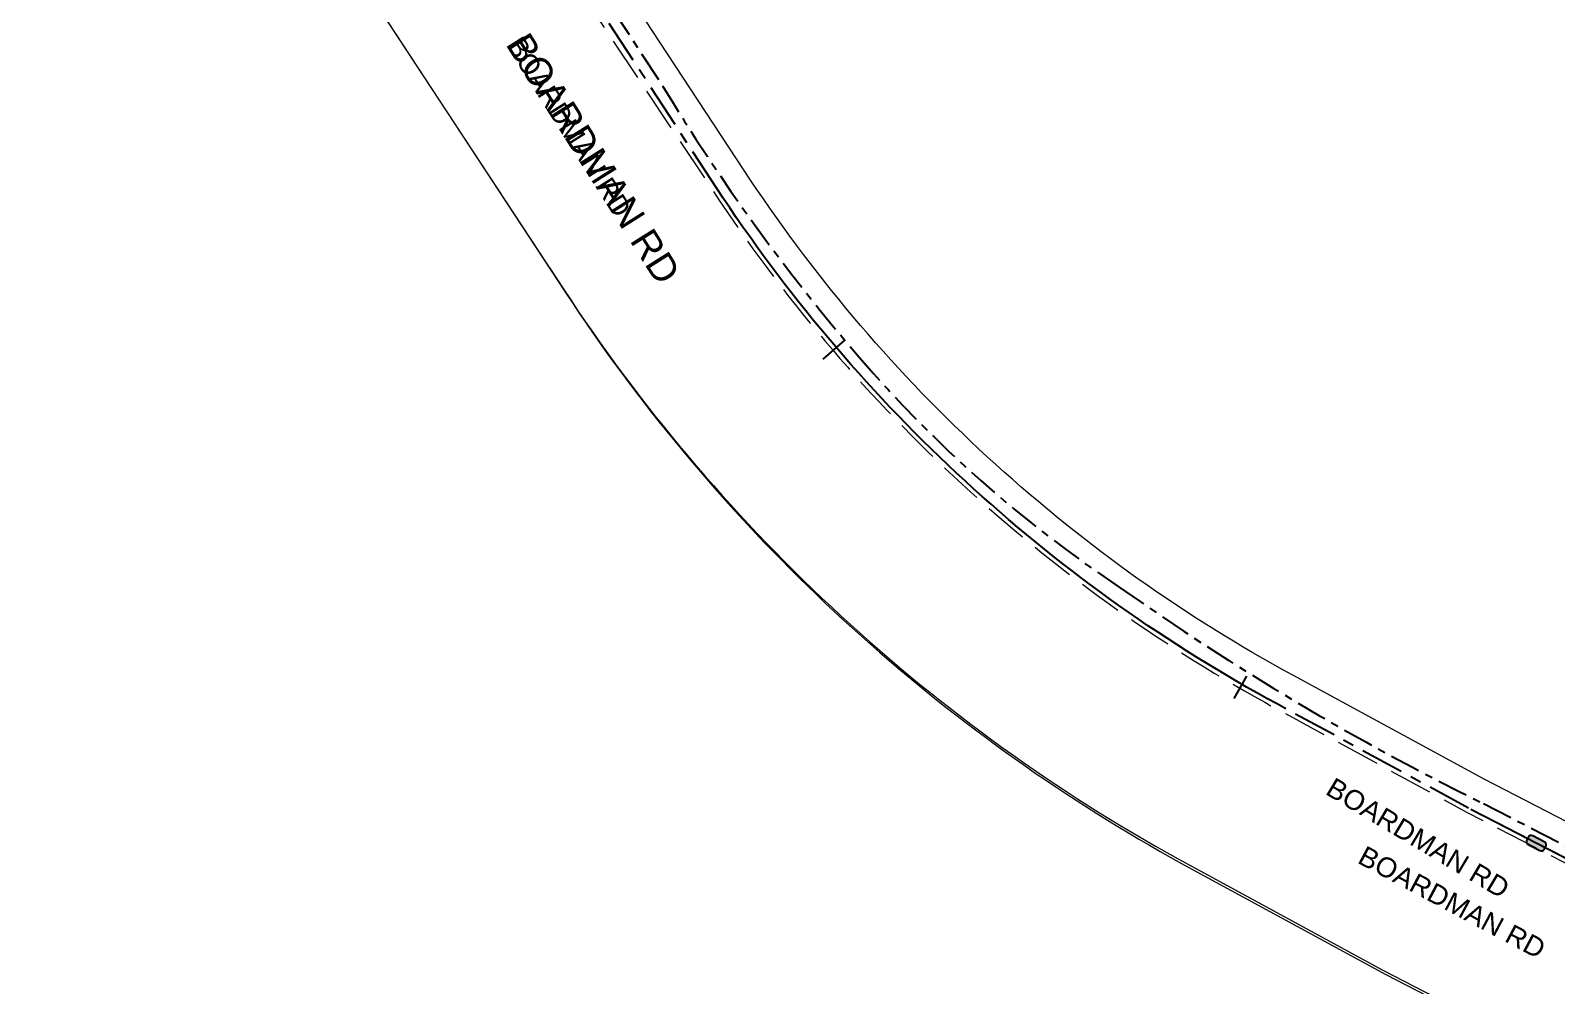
# Model space of a CAD drawing. Header units: metres. Extents: x 264965 to 265706, y 6180501 to 6181430.
# Drawn here: x 265221.3 to 265360.7, y 6180664 to 6180751.2 of the extents above; entities that cross this region are included whole.
import ezdxf
from ezdxf.enums import TextEntityAlignment as Align

# ---------------------------------------------------------------- set-up
doc = ezdxf.new("R2010")
doc.units = ezdxf.units.M
for name, pattern in [('Cable Exist UG', [7, 4, -1, 1, -1]), ('DASHED', [19.05, 12.7, -6.35]), ('IE Trench LV', [5.5, 4, -1.5])]:
    doc.linetypes.add(name, pattern=pattern)
doc.layers.get('0').update_dxf_attribs({"color": 6})
for name, color, linetype, lineweight in [('_User Miscellaneous1', 30, 'Continuous', 13), ('_User_HV_Exist', 1, 'Continuous', 25), ('_User_LV_Exist', 5, 'Continuous', 25), ('Cadastre Roads_SP_EXT', 96, 'Continuous', 15), ('Mains_HV_EXT', 13, 'Continuous', 25)]:
    doc.layers.add(name, color=color, linetype=linetype, lineweight=lineweight)
doc.layers.add('UNKNOWN_FEATURES', color=1, linetype='DASHED', plot=False)
doc.styles.get("Standard").update_dxf_attribs({"font": 'arial.ttf'})

# ---------------------------------------------------------------- blocks, each defined once
blk = doc.blocks.new('HV_STJ_EXT')
h = blk.add_hatch(color=256)
edge = h.paths.add_edge_path()
edge.add_ellipse((-0.59, 0.13), major_axis=(0.226, 0.226), ratio=1, start_angle=45, end_angle=135)
edge.add_line((-0.91, 0.13), (-0.91, -0.13))
edge.add_ellipse((-0.59, -0.13), major_axis=(0.226, 0.226), ratio=1, start_angle=135, end_angle=225)
edge.add_line((-0.59, -0.45), (0.59, -0.45))
edge.add_ellipse((0.59, -0.13), major_axis=(-0.226, 0.226), ratio=1, start_angle=135, end_angle=225)
edge.add_line((0.91, -0.13), (0.91, 0.13))
edge.add_ellipse((0.59, 0.13), major_axis=(-0.226, 0.226), ratio=1, start_angle=225, end_angle=315)
edge.add_line((0.59, 0.45), (-0.59, 0.45))
blk.add_lwpolyline([(-0.91, 0.13), (-0.91, -0.13, 0.414214), (-0.59, -0.45), (0.59, -0.45, 0.414214), (0.91, -0.13), (0.91, 0.13, 0.414214), (0.59, 0.45), (-0.59, 0.45, 0.414214)], format="xyb", close=True)
for tag, flags, p in [('ORIENTATION', 9, (1.5, 0)), ('Z', 1, (1.5, -0.8)), ('USAGE', 9, (1.5, -0.2)), ('LEGEND', 9, (1.5, -0.4)), ('NOTES', 9, (1.5, -0.6))]:
    blk.add_attdef(tag, text='', height=0.2, dxfattribs=dict(flags=flags)).set_placement(p, align=Align.MIDDLE_LEFT)

msp = doc.modelspace()

# ---------------------------------------------------------------- linework, layer by layer
at = {"layer": '_User Miscellaneous1', "linetype": 'Continuous'}
for points in [[(265458.456, 6180628.972), (265354.125, 6180682.82), (265336.653, 6180692.326), (265335.739, 6180692.828), (265334.829, 6180693.336), (265333.923, 6180693.85), (265333.02, 6180694.372), (265332.121, 6180694.899), (265331.227, 6180695.435), (265330.337, 6180695.977), (265329.45, 6180696.524), (265328.567, 6180697.079), (265327.69, 6180697.641), (265326.815, 6180698.208), (265325.946, 6180698.783), (265325.08, 6180699.364), (265324.219, 6180699.951), (265323.362, 6180700.545), (265322.51, 6180701.145), (265321.662, 6180701.751), (265320.819, 6180702.364), (265319.98, 6180702.983), (265319.146, 6180703.608), (265318.317, 6180704.24), (265317.493, 6180704.877), (265316.673, 6180705.52), (265315.858, 6180706.171), (265315.048, 6180706.826), (265314.243, 6180707.489), (265313.442, 6180708.156), (265312.648, 6180708.83), (265311.858, 6180709.51), (265311.072, 6180710.196), (265310.292, 6180710.887), (265309.518, 6180711.584), (265308.748, 6180712.287), (265307.984, 6180712.996), (265307.224, 6180713.71), (265306.471, 6180714.43), (265305.723, 6180715.156), (265304.979, 6180715.887), (265304.242, 6180716.624), (265303.511, 6180717.366), (265302.784, 6180718.114), (265302.064, 6180718.867), (265301.349, 6180719.626), (265300.639, 6180720.389), (265299.936, 6180721.158), (265299.238, 6180721.933), (265298.546, 6180722.712), (265297.86, 6180723.496), (265297.18, 6180724.285), (265296.505, 6180725.081), (265295.837, 6180725.88), (265295.174, 6180726.685), (265294.517, 6180727.495), (265293.867, 6180728.309), (265293.223, 6180729.128), (265292.585, 6180729.952), (265291.953, 6180730.781), (265291.327, 6180731.615), (265290.707, 6180732.453), (265290.093, 6180733.295), (265289.487, 6180734.143), (265288.886, 6180734.995), (265288.292, 6180735.85), (265287.703, 6180736.712), (265287.123, 6180737.577), (265286.547, 6180738.446), (265218.836, 6180841.534)], [(265202.514, 6180830.378), (265270.224, 6180727.288), (265270.843, 6180726.351), (265271.469, 6180725.419), (265272.102, 6180724.489), (265272.741, 6180723.566), (265273.386, 6180722.647), (265274.038, 6180721.732), (265274.697, 6180720.823), (265275.361, 6180719.917), (265276.032, 6180719.016), (265276.709, 6180718.121), (265277.393, 6180717.23), (265278.083, 6180716.343), (265278.78, 6180715.463), (265279.483, 6180714.586), (265280.191, 6180713.713), (265280.906, 6180712.848), (265281.626, 6180711.985), (265282.353, 6180711.13), (265283.086, 6180710.278), (265283.825, 6180709.432), (265284.568, 6180708.591), (265285.319, 6180707.757), (265286.075, 6180706.926), (265286.838, 6180706.101), (265287.606, 6180705.281), (265288.38, 6180704.467), (265289.159, 6180703.658), (265289.944, 6180702.855), (265290.735, 6180702.057), (265291.532, 6180701.265), (265292.334, 6180700.479), (265293.141, 6180699.698), (265293.953, 6180698.922), (265294.772, 6180698.153), (265295.596, 6180697.39), (265296.425, 6180696.633), (265297.259, 6180695.881), (265298.098, 6180695.134), (265298.943, 6180694.394), (265299.794, 6180693.66), (265300.649, 6180692.933), (265301.509, 6180692.209), (265302.375, 6180691.494), (265303.245, 6180690.784), (265304.12, 6180690.08), (265305.001, 6180689.383), (265305.886, 6180688.691), (265306.775, 6180688.006), (265307.67, 6180687.326), (265308.57, 6180686.655), (265309.475, 6180685.988), (265310.383, 6180685.327), (265311.297, 6180684.675), (265312.215, 6180684.028), (265313.137, 6180683.387), (265314.065, 6180682.753), (265314.996, 6180682.126), (265315.932, 6180681.505), (265316.872, 6180680.89), (265317.817, 6180680.283), (265318.765, 6180679.682), (265319.718, 6180679.087), (265320.676, 6180678.499), (265321.637, 6180677.919), (265322.603, 6180677.344), (265323.571, 6180676.777), (265324.545, 6180676.216), (265325.522, 6180675.663), (265326.503, 6180675.116), (265327.488, 6180674.576), (265345.153, 6180664.965), (265449.3, 6180611.209)], [(265268.711, 6180729.626), (265270.061, 6180727.571), (265270.691, 6180726.62), (265271.349, 6180725.64), (265272.026, 6180724.648), (265272.706, 6180723.669), (265273.384, 6180722.708), (265274.078, 6180721.737), (265274.788, 6180720.763), (265275.49, 6180719.814), (265276.203, 6180718.864), (265276.923, 6180717.92), (265277.652, 6180716.977), (265278.39, 6180716.04), (265279.131, 6180715.113), (265279.881, 6180714.187), (265280.64, 6180713.266), (265281.397, 6180712.361), (265282.165, 6180711.455), (265282.948, 6180710.547), (265283.732, 6180709.65), (265284.521, 6180708.763), (265285.311, 6180707.886), (265286.119, 6180707.001), (265286.927, 6180706.132), (265287.741, 6180705.268), (265288.57, 6180704.402), (265289.393, 6180703.555), (265290.226, 6180702.71), (265291.073, 6180701.863), (265291.924, 6180701.025), (265292.773, 6180700.203), (265293.635, 6180699.379), (265294.503, 6180698.562), (265295.375, 6180697.754), (265296.253, 6180696.952), (265297.13, 6180696.162), (265298.026, 6180695.367), (265298.927, 6180694.581), (265299.819, 6180693.814), (265300.729, 6180693.042), (265301.646, 6180692.277), (265302.565, 6180691.521), (265303.487, 6180690.776), (265304.418, 6180690.033), (265305.355, 6180689.298), (265306.289, 6180688.575), (265307.24, 6180687.85), (265308.192, 6180687.137), (265309.149, 6180686.43), (265310.113, 6180685.73), (265311.082, 6180685.036), (265312.054, 6180684.353), (265313.028, 6180683.678), (265314.012, 6180683.006), (265314.996, 6180682.346), (265315.997, 6180681.684), (265316.993, 6180681.038), (265317.987, 6180680.402), (265319.005, 6180679.762), (265320.016, 6180679.138), (265321.02, 6180678.527), (265322.049, 6180677.91), (265323.084, 6180677.303), (265324.11, 6180676.711), (265325.138, 6180676.127), (265326.175, 6180675.548), (265327.186, 6180674.994), (265344.876, 6180665.369), (265447.703, 6180612.297)]]:
    msp.add_lwpolyline(points, dxfattribs=at)
msp.add_lwpolyline([(265200.454, 6180833.425), (265216.2, 6180809.54), (265219.496, 6180804.521), (265220.64, 6180802.78), (265220.667, 6180802.138), (265222.334, 6180789.159, 0.2007647), (265229.287, 6180777.129), (265245.723, 6180764.591), (265270.854, 6180726.37, 0.0104107), (265270.854, 6180726.37)], format="xyb", dxfattribs=at)
at = {"layer": '_User Miscellaneous1', "linetype": 'IE Trench LV', "lineweight": 0, "flags": 128}
msp.add_lwpolyline([(265265.409, 6180763.985), (265283.713, 6180736.569), (265284.294, 6180735.691), (265284.888, 6180734.806), (265285.492, 6180733.922), (265286.101, 6180733.045), (265286.715, 6180732.175), (265287.336, 6180731.305), (265287.966, 6180730.44), (265288.601, 6180729.583), (265289.241, 6180728.729), (265289.889, 6180727.881), (265290.542, 6180727.036), (265291.203, 6180726.197), (265291.868, 6180725.363), (265292.541, 6180724.534), (265293.221, 6180723.709), (265293.904, 6180722.891), (265294.595, 6180722.077), (265295.293, 6180721.267), (265295.995, 6180720.464), (265296.705, 6180719.665), (265297.418, 6180718.873), (265298.14, 6180718.084), (265298.866, 6180717.303), (265299.598, 6180716.526), (265300.337, 6180715.753), (265301.081, 6180714.989), (265301.829, 6180714.228), (265302.586, 6180713.473), (265303.347, 6180712.723), (265304.113, 6180711.981), (265304.885, 6180711.243), (265305.663, 6180710.511), (265306.446, 6180709.785), (265307.234, 6180709.065), (265308.026, 6180708.352), (265308.826, 6180707.643), (265309.632, 6180706.94), (265310.439, 6180706.245), (265311.254, 6180705.554), (265312.074, 6180704.87), (265312.899, 6180704.192), (265313.728, 6180703.521), (265314.564, 6180702.854), (265315.403, 6180702.195), (265316.247, 6180701.543), (265317.097, 6180700.895), (265317.951, 6180700.255), (265318.81, 6180699.621), (265319.674, 6180698.993), (265320.542, 6180698.372), (265321.415, 6180697.758), (265322.292, 6180697.15), (265323.175, 6180696.548), (265324.061, 6180695.953), (265324.953, 6180695.363), (265325.848, 6180694.783), (265326.746, 6180694.208), (265327.652, 6180693.639), (265328.56, 6180693.078), (265329.47, 6180692.524), (265330.387, 6180691.975), (265331.31, 6180691.433), (265332.234, 6180690.9), (265333.161, 6180690.373), (265334.093, 6180689.853), (265335.023, 6180689.343), (265352.533, 6180679.816), (265457.263, 6180625.762)], dxfattribs=at)
at = {"layer": '_User_HV_Exist', "linetype": 'Cable Exist UG'}
for points in [[(265358.904, 6180676.978), (265352.72, 6180680.169), (265335.215, 6180689.694), (265334.286, 6180690.203), (265333.357, 6180690.722), (265332.433, 6180691.247), (265331.511, 6180691.779), (265330.592, 6180692.319), (265329.677, 6180692.867), (265328.769, 6180693.419), (265327.863, 6180693.978), (265326.96, 6180694.546), (265326.065, 6180695.119), (265325.172, 6180695.698), (265324.283, 6180696.286), (265323.399, 6180696.879), (265322.519, 6180697.479), (265321.644, 6180698.086), (265320.774, 6180698.698), (265319.908, 6180699.318), (265319.046, 6180699.943), (265318.19, 6180700.576), (265317.338, 6180701.214), (265316.49, 6180701.86), (265315.649, 6180702.511), (265314.812, 6180703.168), (265313.978, 6180703.833), (265313.152, 6180704.502), (265312.329, 6180705.178), (265311.511, 6180705.86), (265310.699, 6180706.55), (265309.893, 6180707.242), (265309.09, 6180707.943), (265308.293, 6180708.65), (265307.503, 6180709.361), (265306.717, 6180710.079), (265305.936, 6180710.803), (265305.16, 6180711.533), (265304.39, 6180712.269), (265303.627, 6180713.009), (265302.867, 6180713.757), (265302.113, 6180714.51), (265301.367, 6180715.268), (265300.625, 6180716.031), (265299.888, 6180716.801), (265299.158, 6180717.576), (265298.434, 6180718.356), (265297.714, 6180719.142), (265297.003, 6180719.932), (265296.295, 6180720.728), (265295.595, 6180721.529), (265294.899, 6180722.337), (265294.21, 6180723.149), (265293.528, 6180723.964), (265292.851, 6180724.787), (265292.18, 6180725.614), (265291.516, 6180726.445), (265290.858, 6180727.282), (265290.206, 6180728.125), (265289.56, 6180728.971), (265288.921, 6180729.822), (265288.289, 6180730.677), (265287.66, 6180731.539), (265287.041, 6180732.407), (265286.428, 6180733.274), (265285.821, 6180734.149), (265285.219, 6180735.03), (265284.627, 6180735.913), (265284.043, 6180736.794), (265266.033, 6180764.423)], [(265436.31, 6180573.224), (265432.607, 6180568.503), (265428.84, 6180563.699), (265428.84, 6180563.699), (265426.987, 6180565.114), (265424.856, 6180566.606), (265418.559, 6180571.098), (265409.788, 6180576.688), (265400.711, 6180581.824), (265398.957, 6180582.741), (265381.125, 6180592.187), (265396.704, 6180656.236), (265363.168, 6180675.437), (265363.168, 6180675.437), (265361.84, 6180675.443), (265358.904, 6180676.978)]]:
    msp.add_lwpolyline(points, dxfattribs=at)
at = {"layer": '_User_LV_Exist', "linetype": 'Cable Exist UG', "ltscale": 0.7, "transparency": 33554687}
msp.add_lwpolyline([(265323.262, 6180854.295, -0.0557046), (265301.859, 6180825.55, -0.0563655), (265274.463, 6180802.171), (265259.218, 6180791.878), (265257.033, 6180786.916), (265258.387, 6180777.817), (265279.082, 6180746.199, 0.0417778), (265297.046, 6180721.389, 0.0681278), (265320.718, 6180700.439, 0.0394514), (265354.079, 6180680.593), (265368.748, 6180673.022)], format="xyb", dxfattribs=at)
at = {"layer": 'Mains_HV_EXT', "linetype": 'Cable Exist UG'}
msp.add_lwpolyline([(265456.004, 6180626.862), (265352.72, 6180680.169), (265335.215, 6180689.694), (265334.286, 6180690.203), (265333.357, 6180690.722), (265332.433, 6180691.247), (265331.511, 6180691.779), (265330.592, 6180692.319), (265329.677, 6180692.867), (265328.769, 6180693.419), (265327.863, 6180693.978), (265326.96, 6180694.546), (265326.065, 6180695.119), (265325.172, 6180695.698), (265324.283, 6180696.286), (265323.399, 6180696.879), (265322.519, 6180697.479), (265321.644, 6180698.086), (265320.774, 6180698.698), (265319.908, 6180699.318), (265319.046, 6180699.943), (265318.19, 6180700.576), (265317.338, 6180701.214), (265316.49, 6180701.86), (265315.649, 6180702.511), (265314.812, 6180703.168), (265313.978, 6180703.833), (265313.152, 6180704.502), (265312.329, 6180705.178), (265311.511, 6180705.86), (265310.699, 6180706.55), (265309.893, 6180707.242), (265309.09, 6180707.943), (265308.293, 6180708.65), (265307.503, 6180709.361), (265306.717, 6180710.079), (265305.936, 6180710.803), (265305.16, 6180711.533), (265304.39, 6180712.269), (265303.627, 6180713.009), (265302.867, 6180713.757), (265302.113, 6180714.51), (265301.367, 6180715.268), (265300.625, 6180716.031), (265299.888, 6180716.801), (265299.158, 6180717.576), (265298.434, 6180718.356), (265297.714, 6180719.142), (265297.003, 6180719.932), (265296.295, 6180720.728), (265295.595, 6180721.529), (265294.899, 6180722.337), (265294.21, 6180723.149), (265293.528, 6180723.964), (265292.851, 6180724.787), (265292.18, 6180725.614), (265291.516, 6180726.445), (265290.858, 6180727.282), (265290.206, 6180728.125), (265289.56, 6180728.971), (265288.921, 6180729.822), (265288.289, 6180730.677), (265287.66, 6180731.539), (265287.041, 6180732.407), (265286.428, 6180733.274), (265285.821, 6180734.149), (265285.219, 6180735.03), (265284.627, 6180735.913), (265284.043, 6180736.794), (265266.033, 6180764.423)], dxfattribs=at)
at = {"layer": 'UNKNOWN_FEATURES'}
for points in [[(265293.75, 6180721.207), (265295.699, 6180722.913)], [(265331.316, 6180690.186), (265332.468, 6180692.251)]]:
    msp.add_lwpolyline(points, dxfattribs=at)

# ---------------------------------------------------------------- block references
at = {"layer": '_User_HV_Exist', "rotation": 152.7003584060754}
msp.add_blockref('HV_STJ_EXT', (265358.904, 6180676.978), dxfattribs=at)

# ---------------------------------------------------------------- texts
at = {"layer": '_User Miscellaneous1'}
msp.add_text('BOARDMAN RD', height=2.5, rotation=302.30222, dxfattribs=at).set_placement((265264.733, 6180749.937))
at = {"layer": '_User_HV_Exist'}
msp.add_text('BOARDMAN RD', height=1.8, rotation=331.92382, dxfattribs=at).set_placement((265342.463, 6180675.217))
at = {"layer": '_User_LV_Exist'}
msp.add_text('BOARDMAN RD', height=1.8, rotation=329.18455, dxfattribs=at).set_placement((265339.54, 6180681.507))
at = {"layer": 'Cadastre Roads_SP_EXT'}
msp.add_text('BOARDMAN RD', height=1.8, rotation=302.30222, dxfattribs=at).set_placement((265264.733, 6180749.937))

doc.saveas('drawing.dxf')
